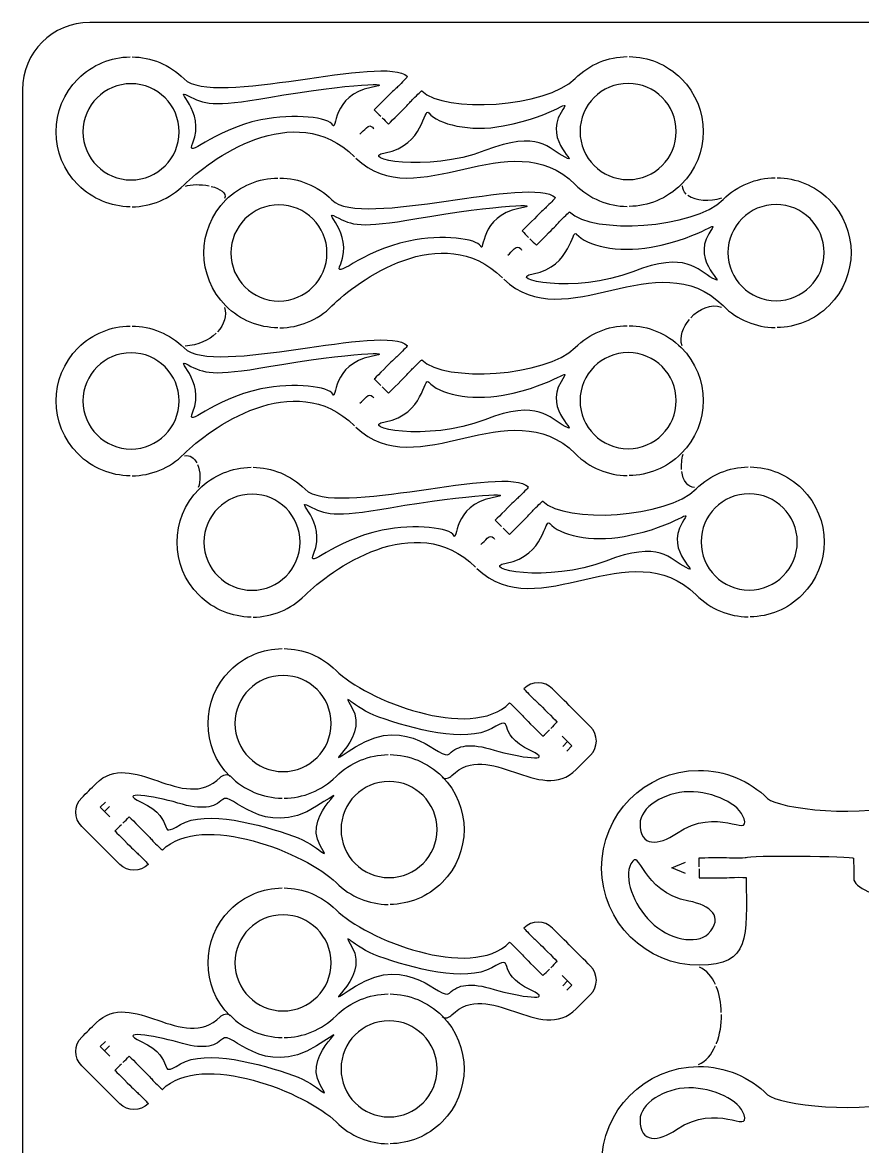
# Model space of a CAD drawing. Extents: x -1 to 250, y 0 to 300.
# Drawn here: x 0 to 125, y 132.8 to 300.1 of the extents above; entities that cross this region are included whole.
import ezdxf

# ---------------------------------------------------------------- set-up
doc = ezdxf.new("R2010")
doc.units = 0
doc.header["$MEASUREMENT"] = 0
doc.layers.add('DEFAULT', color=7, linetype='CONTINUOUS')

msp = doc.modelspace()

# ---------------------------------------------------------------- linework, layer by layer
at = {"layer": 'DEFAULT', "color": 250}
for points in [[(80.37, 193.83), (81.8, 192.4), (81.03, 191.63)], [(81.17, 193.03), (80.45, 192.31)], [(13.05, 181.83), (11.62, 183.26), (12.39, 184.03)], [(12.25, 182.63), (12.98, 183.35)], [(98.69, 173.41), (96.67, 174.24), (98.69, 175.1)], [(80.37, 158.22), (81.8, 156.79), (81.03, 156.02)], [(81.17, 157.42), (80.45, 156.69)], [(13.05, 146.21), (11.62, 147.64), (12.39, 148.41)], [(12.25, 147.01), (12.98, 147.74)]]:
    msp.add_lwpolyline(points, dxfattribs=at)
at = {"layer": 'DEFAULT', "color": 1}
for points, knots in [([(240.05, 0.05), (163.38, 0.05), (86.72, 0.05), (10.05, 0.05), (4.53, 0.05), (0.05, 4.53), (0.05, 10.05), (0.05, 103.38), (0.05, 196.72), (0.05, 290.05), (0.05, 295.57), (4.53, 300.05), (10.05, 300.05), (86.72, 300.05), (163.38, 300.05), (240.05, 300.05), (245.57, 300.05), (250.05, 295.57), (250.05, 290.05), (250.05, 196.72), (250.05, 103.38), (250.05, 10.05), (250.05, 4.53), (245.57, 0.05), (240.05, 0.05)], [0, 0, 0, 0, 651.968, 651.968, 651.968, 652.968, 652.968, 652.968, 1446.668, 1446.668, 1446.668, 1447.668, 1447.668, 1447.668, 2099.636, 2099.636, 2099.636, 2100.636, 2100.636, 2100.636, 2894.336, 2894.336, 2894.336, 2895.336, 2895.336, 2895.336, 2895.336]), ([(16.05, 272.62), (13.25, 272.66), (10.46, 273.75), (8.32, 275.89), (3.96, 280.24), (3.96, 287.31), (8.32, 291.66), (10.46, 293.81), (13.25, 294.89), (16.05, 294.93)], [0, 0, 0, 0, 1, 1, 1, 2, 2, 2, 3, 3, 3, 3]), ([(16.35, 294.93), (19.16, 294.89), (21.95, 293.81), (24.09, 291.66), (28.41, 287.35), (53.96, 295.38), (57.34, 292), (57.34, 291.94), (56.8, 291.4), (56.14, 290.73), (55.72, 290.31), (55.55, 290.21), (54.87, 289.53), (54.25, 288.91), (52.39, 287.05), (52.39, 287.05), (52.71, 286.73), (53.03, 286.41), (53.35, 286.09)], [0, 0, 0, 0, 1, 1, 1, 2, 2, 2, 3, 3, 3, 4, 4, 4, 5, 5, 5, 8.832519, 8.832519, 8.832519, 8.832519]), ([(53.56, 285.88), (53.88, 285.56), (54.2, 285.24), (54.51, 284.93), (54.51, 284.93), (56.37, 286.78), (56.99, 287.4), (57.68, 288.09), (57.77, 288.26), (58.19, 288.68), (58.87, 289.36), (59.43, 289.91), (59.46, 289.88), (62.85, 286.5), (77.97, 287.4), (82.29, 291.71), (84.43, 293.85), (87.22, 294.94), (90.03, 294.97)], [0, 0, 0, 0, 3.832519, 3.832519, 3.832519, 4.832519, 4.832519, 4.832519, 5.832519, 5.832519, 5.832519, 6.832519, 6.832519, 6.832519, 7.832519, 7.832519, 7.832519, 8.832519, 8.832519, 8.832519, 8.832519]), ([(90.33, 294.97), (93.13, 294.94), (95.93, 293.85), (98.07, 291.71), (102.43, 287.35), (102.43, 280.29), (98.07, 275.93), (95.93, 273.8), (93.13, 272.71), (90.33, 272.67)], [0, 0, 0, 0, 1, 1, 1, 2, 2, 2, 3, 3, 3, 3]), ([(16.21, 276.62), (12.25, 276.62), (9.05, 279.83), (9.05, 283.78), (9.05, 287.73), (12.25, 290.94), (16.21, 290.94), (20.16, 290.94), (23.36, 287.73), (23.36, 283.78), (23.36, 279.83), (20.16, 276.62), (16.21, 276.62)], [1, 1, 1, 1, 2, 2, 2, 3, 3, 3, 4, 4, 4, 5, 5, 5, 5]), ([(90.18, 276.67), (86.23, 276.67), (83.02, 279.87), (83.02, 283.82), (83.02, 287.77), (86.23, 290.98), (90.18, 290.98), (94.13, 290.98), (97.33, 287.77), (97.33, 283.82), (97.33, 279.87), (94.13, 276.67), (90.18, 276.67)], [1, 1, 1, 1, 2, 2, 2, 3, 3, 3, 4, 4, 4, 5, 5, 5, 5]), ([(16.35, 272.62), (19.16, 272.66), (21.95, 273.75), (24.09, 275.89), (27.75, 279.55), (40.46, 288.91), (49.46, 280.08)], [0, 0, 0, 0, 1, 1, 1, 2, 2, 2, 2]), ([(49.67, 279.87), (58.68, 271.08), (72.64, 285.59), (82.29, 275.93), (84.43, 273.8), (87.22, 272.71), (90.03, 272.67)], [0, 0, 0, 0, 1, 1, 1, 2, 2, 2, 2]), ([(38.06, 254.6), (35.26, 254.64), (32.46, 255.73), (30.32, 257.86), (25.96, 262.22), (25.96, 269.28), (30.32, 273.64), (32.46, 275.78), (35.26, 276.87), (38.06, 276.9)], [0, 0, 0, 0, 1, 1, 1, 2, 2, 2, 3, 3, 3, 3]), ([(38.36, 276.9), (41.17, 276.87), (43.96, 275.78), (46.1, 273.64), (50.42, 269.33), (75.96, 277.36), (79.34, 273.98), (79.34, 273.91), (78.81, 273.37), (78.14, 272.71), (77.73, 272.29), (77.55, 272.19), (76.87, 271.5), (76.25, 270.88), (74.39, 269.03), (74.39, 269.03), (74.71, 268.71), (75.03, 268.39), (75.35, 268.07)], [0, 0, 0, 0, 1, 1, 1, 2, 2, 2, 3, 3, 3, 4, 4, 4, 5, 5, 5, 8.832519, 8.832519, 8.832519, 8.832519]), ([(75.56, 267.86), (75.88, 267.54), (76.2, 267.22), (76.52, 266.9), (76.52, 266.9), (78.37, 268.76), (78.99, 269.38), (79.68, 270.06), (79.78, 270.24), (80.19, 270.66), (80.88, 271.34), (81.43, 271.89), (81.47, 271.86), (84.85, 268.47), (99.98, 269.37), (104.29, 273.69), (106.44, 275.83), (109.23, 276.91), (112.03, 276.95)], [0, 0, 0, 0, 3.832519, 3.832519, 3.832519, 4.832519, 4.832519, 4.832519, 5.832519, 5.832519, 5.832519, 6.832519, 6.832519, 6.832519, 7.832519, 7.832519, 7.832519, 8.832519, 8.832519, 8.832519, 8.832519]), ([(112.33, 276.95), (115.14, 276.91), (117.93, 275.83), (120.07, 273.69), (124.43, 269.33), (124.43, 262.27), (120.07, 257.91), (117.93, 255.77), (115.14, 254.68), (112.33, 254.65)], [0, 0, 0, 0, 1, 1, 1, 2, 2, 2, 3, 3, 3, 3]), ([(38.21, 258.6), (34.26, 258.6), (31.06, 261.8), (31.06, 265.75), (31.06, 269.7), (34.26, 272.91), (38.21, 272.91), (42.16, 272.91), (45.36, 269.7), (45.36, 265.75), (45.36, 261.8), (42.16, 258.6), (38.21, 258.6)], [1, 1, 1, 1, 2, 2, 2, 3, 3, 3, 4, 4, 4, 5, 5, 5, 5]), ([(112.18, 258.64), (108.23, 258.64), (105.03, 261.85), (105.03, 265.8), (105.03, 269.75), (108.23, 272.96), (112.18, 272.96), (116.14, 272.96), (119.34, 269.75), (119.34, 265.8), (119.34, 261.85), (116.14, 258.64), (112.18, 258.64)], [1, 1, 1, 1, 2, 2, 2, 3, 3, 3, 4, 4, 4, 5, 5, 5, 5]), ([(38.36, 254.6), (41.17, 254.64), (43.96, 255.73), (46.1, 257.86), (49.76, 261.52), (62.46, 270.89), (71.46, 262.06)], [0, 0, 0, 0, 1, 1, 1, 2, 2, 2, 2]), ([(71.68, 261.85), (80.69, 253.06), (94.64, 267.57), (104.29, 257.91), (106.44, 255.77), (109.23, 254.68), (112.03, 254.65)], [0, 0, 0, 0, 1, 1, 1, 2, 2, 2, 2]), ([(16.05, 232.58), (13.25, 232.61), (10.46, 233.7), (8.32, 235.84), (3.96, 240.2), (3.96, 247.26), (8.32, 251.62), (10.46, 253.76), (13.25, 254.84), (16.05, 254.88)], [0, 0, 0, 0, 1, 1, 1, 2, 2, 2, 3, 3, 3, 3]), ([(16.35, 254.88), (19.16, 254.84), (21.95, 253.76), (24.09, 251.62), (28.41, 247.3), (53.96, 255.34), (57.34, 251.95), (57.34, 251.89), (56.8, 251.35), (56.14, 250.68), (55.72, 250.27), (55.55, 250.16), (54.87, 249.48), (54.25, 248.86), (52.39, 247), (52.39, 247), (52.71, 246.68), (53.03, 246.37), (53.35, 246.05)], [0, 0, 0, 0, 1, 1, 1, 2, 2, 2, 3, 3, 3, 4, 4, 4, 5, 5, 5, 8.832519, 8.832519, 8.832519, 8.832519]), ([(53.56, 245.83), (53.88, 245.52), (54.2, 245.2), (54.51, 244.88), (54.51, 244.88), (56.37, 246.73), (56.99, 247.36), (57.68, 248.04), (57.77, 248.22), (58.19, 248.63), (58.87, 249.31), (59.43, 249.87), (59.46, 249.83), (62.85, 246.45), (77.97, 247.35), (82.29, 251.66), (84.43, 253.8), (87.22, 254.89), (90.03, 254.93)], [0, 0, 0, 0, 3.832519, 3.832519, 3.832519, 4.832519, 4.832519, 4.832519, 5.832519, 5.832519, 5.832519, 6.832519, 6.832519, 6.832519, 7.832519, 7.832519, 7.832519, 8.832519, 8.832519, 8.832519, 8.832519]), ([(90.33, 254.93), (93.13, 254.89), (95.93, 253.8), (98.07, 251.66), (102.43, 247.31), (102.43, 240.24), (98.07, 235.89), (95.93, 233.75), (93.13, 232.66), (90.33, 232.62)], [0, 0, 0, 0, 1, 1, 1, 2, 2, 2, 3, 3, 3, 3]), ([(90.18, 236.62), (86.23, 236.62), (83.02, 239.82), (83.02, 243.77), (83.02, 247.72), (86.23, 250.93), (90.18, 250.93), (94.13, 250.93), (97.33, 247.72), (97.33, 243.77), (97.33, 239.82), (94.13, 236.62), (90.18, 236.62)], [1, 1, 1, 1, 2, 2, 2, 3, 3, 3, 4, 4, 4, 5, 5, 5, 5]), ([(16.21, 236.57), (12.25, 236.57), (9.05, 239.78), (9.05, 243.73), (9.05, 247.68), (12.25, 250.89), (16.21, 250.89), (20.16, 250.89), (23.36, 247.68), (23.36, 243.73), (23.36, 239.78), (20.16, 236.57), (16.21, 236.57)], [1, 1, 1, 1, 2, 2, 2, 3, 3, 3, 4, 4, 4, 5, 5, 5, 5]), ([(16.35, 232.58), (19.16, 232.61), (21.95, 233.7), (24.09, 235.84), (27.75, 239.5), (40.46, 248.86), (49.46, 240.04)], [0, 0, 0, 0, 1, 1, 1, 2, 2, 2, 2]), ([(49.67, 239.82), (58.68, 231.04), (72.64, 245.54), (82.29, 235.89), (84.43, 233.75), (87.22, 232.66), (90.03, 232.62)], [0, 0, 0, 0, 1, 1, 1, 2, 2, 2, 2]), ([(34.36, 233.85), (37.16, 233.82), (39.96, 232.73), (42.1, 230.59), (46.42, 226.28), (71.96, 234.31), (75.34, 230.93), (75.34, 230.86), (74.81, 230.32), (74.14, 229.66), (73.73, 229.24), (73.55, 229.14), (72.87, 228.45), (72.25, 227.83), (70.39, 225.98), (70.39, 225.98), (70.71, 225.66), (71.03, 225.34), (71.35, 225.02)], [0, 0, 0, 0, 1, 1, 1, 2, 2, 2, 3, 3, 3, 4, 4, 4, 5, 5, 5, 8.832519, 8.832519, 8.832519, 8.832519]), ([(34.06, 211.55), (31.26, 211.59), (28.47, 212.67), (26.32, 214.82), (21.97, 219.17), (21.97, 226.23), (26.32, 230.59), (28.47, 232.73), (31.26, 233.82), (34.06, 233.85)], [0, 0, 0, 0, 1, 1, 1, 2, 2, 2, 3, 3, 3, 3]), ([(71.56, 224.81), (71.88, 224.49), (72.2, 224.17), (72.52, 223.85), (72.52, 223.85), (74.37, 225.71), (74.99, 226.33), (75.68, 227.01), (75.78, 227.19), (76.19, 227.61), (76.88, 228.29), (77.43, 228.84), (77.47, 228.81), (80.85, 225.42), (95.98, 226.32), (100.29, 230.64), (102.44, 232.78), (105.23, 233.87), (108.03, 233.9)], [0, 0, 0, 0, 3.832519, 3.832519, 3.832519, 4.832519, 4.832519, 4.832519, 5.832519, 5.832519, 5.832519, 6.832519, 6.832519, 6.832519, 7.832519, 7.832519, 7.832519, 8.832519, 8.832519, 8.832519, 8.832519]), ([(108.33, 233.9), (111.14, 233.87), (113.93, 232.78), (116.07, 230.64), (120.43, 226.28), (120.43, 219.22), (116.07, 214.86), (113.93, 212.72), (111.14, 211.63), (108.33, 211.6)], [0, 0, 0, 0, 1, 1, 1, 2, 2, 2, 3, 3, 3, 3]), ([(34.21, 215.55), (30.26, 215.55), (27.06, 218.75), (27.06, 222.7), (27.06, 226.65), (30.26, 229.86), (34.21, 229.86), (38.16, 229.86), (41.36, 226.65), (41.36, 222.7), (41.36, 218.75), (38.16, 215.55), (34.21, 215.55)], [1, 1, 1, 1, 2, 2, 2, 3, 3, 3, 4, 4, 4, 5, 5, 5, 5]), ([(108.18, 215.59), (104.23, 215.59), (101.03, 218.8), (101.03, 222.75), (101.03, 226.7), (104.23, 229.91), (108.18, 229.91), (112.14, 229.91), (115.34, 226.7), (115.34, 222.75), (115.34, 218.8), (112.14, 215.59), (108.18, 215.59)], [1, 1, 1, 1, 2, 2, 2, 3, 3, 3, 4, 4, 4, 5, 5, 5, 5]), ([(34.36, 211.55), (37.16, 211.59), (39.96, 212.67), (42.1, 214.82), (45.76, 218.47), (58.46, 227.84), (67.46, 219.01)], [0, 0, 0, 0, 1, 1, 1, 2, 2, 2, 2]), ([(67.68, 218.8), (76.69, 210.01), (90.64, 224.52), (100.29, 214.86), (102.44, 212.72), (105.23, 211.63), (108.03, 211.6)], [0, 0, 0, 0, 1, 1, 1, 2, 2, 2, 2]), ([(30.93, 187.83), (26.58, 192.19), (26.58, 199.25), (30.93, 203.61), (33.07, 205.75), (35.87, 206.84), (38.67, 206.87)], [0, 0, 0, 0, 1, 1, 1, 2, 2, 2, 2]), ([(38.97, 206.87), (41.78, 206.84), (44.57, 205.75), (46.71, 203.61), (51.03, 199.29), (66.73, 192.97), (72.54, 198.78), (72.58, 198.81), (73.13, 198.26), (73.81, 197.58), (74.23, 197.16), (74.33, 196.99), (75.01, 196.3), (75.64, 195.68), (77.49, 193.82), (77.49, 193.82), (77.81, 194.14), (78.13, 194.46), (78.45, 194.78)], [0, 0, 0, 0, 1, 1, 1, 2, 2, 2, 3, 3, 3, 4, 4, 4, 5, 5, 5, 8.825454, 8.825454, 8.825454, 8.825454]), ([(31.67, 195.72), (31.67, 199.67), (34.87, 202.88), (38.82, 202.88), (42.78, 202.88), (45.98, 199.67), (45.98, 195.72), (45.98, 191.77), (42.78, 188.57), (38.82, 188.57), (34.87, 188.57), (31.67, 191.77), (31.67, 195.72)], [1, 1, 1, 1, 2, 2, 2, 3, 3, 3, 4, 4, 4, 5, 5, 5, 5]), ([(62.49, 187.74), (62.9, 187.33), (63.58, 187.61), (63.94, 187.97), (69.42, 193.45), (77.12, 183.56), (82.44, 188.88), (83.15, 189.58), (83.86, 190.29), (84.56, 191), (85.74, 192.17), (85.74, 194.07), (84.56, 195.24), (82.68, 197.13), (80.79, 199.02), (78.91, 200.9), (77.73, 202.07), (75.84, 202.07), (74.66, 200.9), (74.63, 200.87), (75.18, 200.31), (75.86, 199.63), (76.28, 199.21), (76.45, 199.11), (77.14, 198.43), (77.76, 197.8), (79.61, 195.95), (79.61, 195.95), (79.3, 195.63), (78.98, 195.31), (78.66, 194.99)], [0, 0, 0, 0, 1, 1, 1, 2, 2, 2, 10.513566, 10.513566, 10.513566, 11.513566, 11.513566, 11.513566, 34.197551, 34.197551, 34.197551, 35.197551, 35.197551, 35.197551, 36.197551, 36.197551, 36.197551, 37.197551, 37.197551, 37.197551, 38.197551, 38.197551, 38.197551, 42.03007, 42.03007, 42.03007, 42.03007]), ([(14.77, 180.67), (14.45, 180.35), (14.13, 180.04), (13.81, 179.72), (13.81, 179.72), (15.67, 177.86), (16.29, 177.24), (16.97, 176.56), (17.14, 176.45), (17.56, 176.04), (18.24, 175.35), (18.8, 174.8), (18.76, 174.76), (17.59, 173.59), (15.69, 173.59), (14.52, 174.76), (12.63, 176.65), (10.75, 178.54), (8.86, 180.42), (7.69, 181.59), (7.69, 183.49), (8.86, 184.67), (9.57, 185.37), (10.28, 186.08), (10.99, 186.79), (16.31, 192.11), (24, 182.21), (29.48, 187.69), (29.84, 188.05), (30.53, 188.33), (30.93, 187.92), (33.07, 185.76), (35.86, 184.66), (38.67, 184.61)], [0, 0, 0, 0, 3.832519, 3.832519, 3.832519, 4.832519, 4.832519, 4.832519, 5.832519, 5.832519, 5.832519, 6.832519, 6.832519, 6.832519, 7.832519, 7.832519, 7.832519, 30.516504, 30.516504, 30.516504, 31.516504, 31.516504, 31.516504, 40.03007, 40.03007, 40.03007, 41.03007, 41.03007, 41.03007, 42.03007, 42.03007, 42.03007, 43.03007, 43.03007, 43.03007, 43.03007]), ([(38.97, 184.61), (41.78, 184.64), (44.57, 185.71), (46.71, 187.83), (48.85, 189.97), (51.65, 191.06), (54.45, 191.09)], [0, 0, 0, 0, 1, 1, 1, 2, 2, 2, 2]), ([(54.75, 191.09), (57.56, 191.06), (60.35, 189.97), (62.49, 187.83), (66.84, 183.47), (66.84, 176.41), (62.49, 172.05), (60.35, 169.92), (57.56, 168.83), (54.75, 168.79)], [0, 0, 0, 0, 1, 1, 1, 2, 2, 2, 3, 3, 3, 3]), ([(100.73, 174.1), (100.73, 173.65), (100.74, 173.2), (100.74, 172.75), (100.74, 172.75), (103.37, 172.76), (104.24, 172.77), (105.21, 172.77), (105.4, 172.83), (105.99, 172.83), (106.95, 172.84), (107.74, 172.84), (107.74, 172.79), (107.79, 163.86), (108.4, 159.8), (100.81, 159.75), (92.81, 159.71), (86.28, 166.16), (86.23, 174.17), (86.19, 182.18), (92.64, 188.71), (100.65, 188.75), (104.65, 188.77), (108.3, 187.18), (110.93, 184.56), (112.39, 183.11), (125.35, 181.39), (132.23, 184.12), (135.28, 185.32), (135.79, 184.83), (137.29, 184.14), (137.33, 184.12), (137.01, 183.41), (136.6, 182.53), (136.36, 182), (136.23, 181.84), (135.82, 180.96), (135.46, 180.17), (134.36, 177.78), (134.36, 177.78), (134.77, 177.59), (135.18, 177.4), (135.59, 177.22)], [0, 0, 0, 0, 3.830052, 3.830052, 3.830052, 4.830052, 4.830052, 4.830052, 5.830052, 5.830052, 5.830052, 6.830052, 6.830052, 6.830052, 7.830052, 7.830052, 7.830052, 8.830052, 8.830052, 8.830052, 9.830052, 9.830052, 9.830052, 10.830052, 10.830052, 10.830052, 11.830052, 11.830052, 11.830052, 12.830052, 12.830052, 12.830052, 13.830052, 13.830052, 13.830052, 14.830052, 14.830052, 14.830052, 15.830052, 15.830052, 15.830052, 19.660248, 19.660248, 19.660248, 19.660248]), ([(61.75, 179.94), (61.75, 175.99), (58.55, 172.79), (54.6, 172.79), (50.65, 172.79), (47.45, 175.99), (47.45, 179.94), (47.45, 183.89), (50.65, 187.1), (54.6, 187.1), (58.55, 187.1), (61.75, 183.89), (61.75, 179.94)], [1, 1, 1, 1, 2, 2, 2, 3, 3, 3, 4, 4, 4, 5, 5, 5, 5]), ([(99.21, 185.57), (102.89, 185.59), (106.79, 183.74), (107.42, 181.55), (108.27, 178.62), (103.47, 183.54), (97.39, 179.38), (94.7, 177.54), (91.96, 177.31), (91.94, 180.8), (91.93, 183.19), (95.52, 185.55), (99.21, 185.57)], [1, 1, 1, 1, 2, 2, 2, 3, 3, 3, 4, 4, 4, 5, 5, 5, 5]), ([(14.98, 180.89), (15.3, 181.2), (15.62, 181.52), (15.93, 181.84), (15.93, 181.84), (17.79, 179.99), (18.41, 179.36), (19.1, 178.68), (19.19, 178.5), (19.61, 178.09), (20.3, 177.41), (20.85, 176.85), (20.88, 176.89), (26.69, 182.69), (42.39, 176.37), (46.71, 172.05), (48.85, 169.92), (51.65, 168.83), (54.45, 168.79)], [0, 0, 0, 0, 3.832519, 3.832519, 3.832519, 4.832519, 4.832519, 4.832519, 5.832519, 5.832519, 5.832519, 6.832519, 6.832519, 6.832519, 7.832519, 7.832519, 7.832519, 8.832519, 8.832519, 8.832519, 8.832519]), ([(90.59, 174.85), (92.06, 177.51), (91.98, 170.64), (99.22, 169.29), (102.42, 168.69), (104.51, 166.91), (102.07, 164.43), (100.38, 162.73), (96.17, 163.6), (93.55, 166.2), (90.93, 168.79), (89.48, 172.84), (90.59, 174.85)], [1, 1, 1, 1, 2, 2, 2, 3, 3, 3, 4, 4, 4, 5, 5, 5, 5]), ([(100.73, 174.4), (100.73, 174.85), (100.72, 175.3), (100.72, 175.75), (100.72, 175.75), (103.35, 175.77), (104.22, 175.77), (105.19, 175.78), (105.39, 175.73), (105.97, 175.73), (106.94, 175.74), (107.72, 175.74), (107.72, 175.79), (107.84, 176.12), (123.72, 176.01), (123.73, 175.68), (123.73, 174.68), (123.74, 173.68), (123.74, 172.68), (123.75, 171.29), (127.13, 169.98), (130.38, 169.48)], [0, 0, 0, 0, 3.830052, 3.830052, 3.830052, 4.830052, 4.830052, 4.830052, 5.830052, 5.830052, 5.830052, 6.830052, 6.830052, 6.830052, 7.830052, 7.830052, 7.830052, 16.330146, 16.330146, 16.330146, 17.330146, 17.330146, 17.330146, 17.330146]), ([(30.93, 152.21), (26.58, 156.57), (26.58, 163.63), (30.93, 167.99), (33.07, 170.13), (35.87, 171.22), (38.67, 171.25)], [0, 0, 0, 0, 1, 1, 1, 2, 2, 2, 2]), ([(38.97, 171.25), (41.78, 171.22), (44.57, 170.13), (46.71, 167.99), (51.03, 163.68), (66.73, 157.35), (72.54, 163.16), (72.58, 163.2), (73.13, 162.64), (73.81, 161.96), (74.23, 161.55), (74.33, 161.37), (75.01, 160.68), (75.64, 160.06), (77.49, 158.21), (77.49, 158.21), (77.81, 158.53), (78.13, 158.84), (78.45, 159.16)], [0, 0, 0, 0, 1, 1, 1, 2, 2, 2, 3, 3, 3, 4, 4, 4, 5, 5, 5, 8.825454, 8.825454, 8.825454, 8.825454]), ([(31.67, 160.1), (31.67, 164.05), (34.87, 167.26), (38.82, 167.26), (42.78, 167.26), (45.98, 164.05), (45.98, 160.1), (45.98, 156.15), (42.78, 152.95), (38.82, 152.95), (34.87, 152.95), (31.67, 156.15), (31.67, 160.1)], [1, 1, 1, 1, 2, 2, 2, 3, 3, 3, 4, 4, 4, 5, 5, 5, 5]), ([(62.49, 152.13), (62.9, 151.71), (63.58, 151.99), (63.94, 152.35), (69.42, 157.83), (77.12, 147.94), (82.44, 153.26), (83.15, 153.97), (83.86, 154.67), (84.56, 155.38), (85.74, 156.56), (85.74, 158.46), (84.56, 159.63), (82.68, 161.51), (80.79, 163.4), (78.91, 165.29), (77.73, 166.46), (75.84, 166.46), (74.66, 165.29), (74.63, 165.25), (75.18, 164.7), (75.86, 164.01), (76.28, 163.6), (76.45, 163.49), (77.14, 162.81), (77.76, 162.19), (79.61, 160.33), (79.61, 160.33), (79.3, 160.01), (78.98, 159.69), (78.66, 159.38)], [0, 0, 0, 0, 1, 1, 1, 2, 2, 2, 10.513566, 10.513566, 10.513566, 11.513566, 11.513566, 11.513566, 34.197551, 34.197551, 34.197551, 35.197551, 35.197551, 35.197551, 36.197551, 36.197551, 36.197551, 37.197551, 37.197551, 37.197551, 38.197551, 38.197551, 38.197551, 42.03007, 42.03007, 42.03007, 42.03007]), ([(14.77, 145.05), (14.45, 144.73), (14.13, 144.42), (13.81, 144.1), (13.81, 144.1), (15.67, 142.24), (16.29, 141.62), (16.97, 140.94), (17.14, 140.83), (17.56, 140.42), (18.24, 139.73), (18.8, 139.18), (18.76, 139.14), (17.59, 137.97), (15.69, 137.97), (14.52, 139.14), (12.63, 141.03), (10.75, 142.92), (8.86, 144.8), (7.69, 145.97), (7.69, 147.87), (8.86, 149.05), (9.57, 149.75), (10.28, 150.46), (10.99, 151.17), (16.31, 156.49), (24, 146.6), (29.48, 152.08), (29.84, 152.44), (30.53, 152.72), (30.93, 152.3), (33.07, 150.14), (35.86, 149.04), (38.67, 148.99)], [0, 0, 0, 0, 3.832519, 3.832519, 3.832519, 4.832519, 4.832519, 4.832519, 5.832519, 5.832519, 5.832519, 6.832519, 6.832519, 6.832519, 7.832519, 7.832519, 7.832519, 30.516504, 30.516504, 30.516504, 31.516504, 31.516504, 31.516504, 40.03007, 40.03007, 40.03007, 41.03007, 41.03007, 41.03007, 42.03007, 42.03007, 42.03007, 43.03007, 43.03007, 43.03007, 43.03007]), ([(38.97, 148.99), (41.78, 149.02), (44.57, 150.09), (46.71, 152.21), (48.85, 154.35), (51.65, 155.44), (54.45, 155.48)], [0, 0, 0, 0, 1, 1, 1, 2, 2, 2, 2]), ([(54.75, 155.48), (57.56, 155.44), (60.35, 154.35), (62.49, 152.21), (66.84, 147.86), (66.84, 140.8), (62.49, 136.44), (60.35, 134.3), (57.56, 133.21), (54.75, 133.18)], [0, 0, 0, 0, 1, 1, 1, 2, 2, 2, 3, 3, 3, 3]), ([(61.75, 144.33), (61.75, 140.38), (58.55, 137.17), (54.6, 137.17), (50.65, 137.17), (47.45, 140.38), (47.45, 144.33), (47.45, 148.28), (50.65, 151.48), (54.6, 151.48), (58.55, 151.48), (61.75, 148.28), (61.75, 144.33)], [1, 1, 1, 1, 2, 2, 2, 3, 3, 3, 4, 4, 4, 5, 5, 5, 5]), ([(14.98, 145.27), (15.3, 145.58), (15.62, 145.9), (15.93, 146.22), (15.93, 146.22), (17.79, 144.37), (18.41, 143.74), (19.1, 143.06), (19.19, 142.88), (19.61, 142.47), (20.3, 141.79), (20.85, 141.23), (20.88, 141.27), (26.69, 147.08), (42.39, 140.75), (46.71, 136.44), (48.85, 134.3), (51.65, 133.21), (54.45, 133.18)], [0, 0, 0, 0, 3.832519, 3.832519, 3.832519, 4.832519, 4.832519, 4.832519, 5.832519, 5.832519, 5.832519, 6.832519, 6.832519, 6.832519, 7.832519, 7.832519, 7.832519, 8.832519, 8.832519, 8.832519, 8.832519]), ([(100.73, 130.03), (100.73, 129.58), (100.74, 129.13), (100.74, 128.67), (100.74, 128.67), (103.37, 128.69), (104.24, 128.7), (105.21, 128.7), (105.4, 128.75), (105.99, 128.76), (106.95, 128.76), (107.74, 128.77), (107.74, 128.71), (107.79, 119.78), (108.4, 115.72), (100.81, 115.68), (92.81, 115.63), (86.28, 122.09), (86.23, 130.1), (86.19, 138.1), (92.64, 144.63), (100.65, 144.68), (104.65, 144.7), (108.3, 143.1), (110.93, 140.48), (112.39, 139.03), (125.35, 137.31), (132.23, 140.04), (135.28, 141.24), (135.79, 140.75), (137.29, 140.07), (137.33, 140.05), (137.01, 139.33), (136.6, 138.45), (136.36, 137.92), (136.23, 137.76), (135.82, 136.89), (135.46, 136.09), (134.36, 133.7), (134.36, 133.7), (134.77, 133.52), (135.18, 133.33), (135.59, 133.14)], [0, 0, 0, 0, 3.840052, 3.840052, 3.840052, 4.840052, 4.840052, 4.840052, 5.840052, 5.840052, 5.840052, 6.840052, 6.840052, 6.840052, 7.840052, 7.840052, 7.840052, 8.840052, 8.840052, 8.840052, 9.840052, 9.840052, 9.840052, 10.840052, 10.840052, 10.840052, 11.840052, 11.840052, 11.840052, 12.840052, 12.840052, 12.840052, 13.840052, 13.840052, 13.840052, 14.840052, 14.840052, 14.840052, 15.840052, 15.840052, 15.840052, 19.670248, 19.670248, 19.670248, 19.670248]), ([(99.21, 141.5), (102.89, 141.52), (106.79, 139.67), (107.42, 137.48), (108.27, 134.55), (103.47, 139.46), (97.39, 135.3), (94.7, 133.46), (91.96, 133.24), (91.94, 136.72), (91.93, 139.12), (95.52, 141.48), (99.21, 141.5)], [1, 1, 1, 1, 2, 2, 2, 3, 3, 3, 4, 4, 4, 5, 5, 5, 5]), ([(90.59, 130.77), (92.06, 133.44), (91.98, 126.57), (99.22, 125.22), (102.42, 124.62), (104.51, 122.84), (102.07, 120.36), (100.38, 118.66), (96.17, 119.53), (93.55, 122.12), (90.93, 124.72), (89.48, 128.77), (90.59, 130.77)], [1, 1, 1, 1, 2, 2, 2, 3, 3, 3, 4, 4, 4, 5, 5, 5, 5])]:
    msp.add_open_spline(points, degree=3, knots=knots, dxfattribs=at)
at = {"layer": 'DEFAULT', "color": 5}
for points, knots in [([(25.4, 282.16), (24.19, 279.35), (28.14, 284.04), (35.54, 285.56), (40.56, 286.59), (45.7, 285.89), (46.22, 284.78), (46.75, 283.67), (46.12, 289.31), (51.92, 290.38), (56.23, 291.18), (48.87, 291.01), (36.73, 288.9), (28.21, 287.41), (27.11, 287.91), (24.68, 289.15), (22.26, 290.4), (27.39, 286.81), (25.4, 282.16)], [0, 0, 0, 0, 1, 1, 1, 2, 2, 2, 3, 3, 3, 4, 4, 4, 5, 5, 5, 6, 6, 6, 6]), ([(80.19, 286.64), (81.92, 289.41), (79.93, 286.2), (71.59, 284.65), (66.55, 283.71), (61.94, 284.9), (60.51, 286.58), (59.71, 287.51), (59.83, 281.74), (54.03, 280.67), (49.72, 279.87), (60.2, 277.62), (68.85, 280.98), (76.92, 284.11), (78.37, 281.24), (80.79, 280), (83.21, 278.75), (77.52, 282.35), (80.19, 286.64)], [0, 0, 0, 0, 1, 1, 1, 2, 2, 2, 3, 3, 3, 4, 4, 4, 5, 5, 5, 6, 6, 6, 6]), ([(47.4, 264.13), (46.2, 261.33), (50.14, 266.01), (57.55, 267.53), (62.57, 268.57), (67.7, 267.86), (68.23, 266.76), (68.75, 265.65), (68.13, 271.28), (73.92, 272.36), (78.23, 273.16), (70.88, 272.98), (58.74, 270.87), (50.21, 269.39), (49.11, 269.88), (46.69, 271.13), (44.27, 272.37), (49.39, 268.78), (47.4, 264.13)], [0, 0, 0, 0, 1, 1, 1, 2, 2, 2, 3, 3, 3, 4, 4, 4, 5, 5, 5, 6, 6, 6, 6]), ([(102.2, 268.62), (103.92, 271.38), (101.94, 268.17), (93.59, 266.62), (88.56, 265.69), (83.94, 266.87), (82.51, 268.55), (81.72, 269.49), (81.83, 263.72), (76.04, 262.64), (71.73, 261.84), (82.2, 259.59), (90.86, 262.95), (98.92, 266.09), (100.37, 263.22), (102.79, 261.97), (105.21, 260.73), (99.52, 264.33), (102.2, 268.62)], [0, 0, 0, 0, 1, 1, 1, 2, 2, 2, 3, 3, 3, 4, 4, 4, 5, 5, 5, 6, 6, 6, 6]), ([(25.4, 242.11), (24.19, 239.3), (28.14, 243.99), (35.54, 245.51), (40.56, 246.54), (45.7, 245.84), (46.22, 244.73), (46.75, 243.62), (46.12, 249.26), (51.92, 250.33), (56.23, 251.13), (48.87, 250.96), (36.73, 248.85), (28.21, 247.36), (27.11, 247.86), (24.68, 249.1), (22.26, 250.35), (27.39, 246.76), (25.4, 242.11)], [0, 0, 0, 0, 1, 1, 1, 2, 2, 2, 3, 3, 3, 4, 4, 4, 5, 5, 5, 6, 6, 6, 6]), ([(80.19, 246.59), (81.92, 249.36), (79.93, 246.15), (71.59, 244.6), (66.55, 243.66), (61.94, 244.85), (60.51, 246.53), (59.71, 247.46), (59.83, 241.69), (54.03, 240.62), (49.72, 239.82), (60.2, 237.57), (68.85, 240.93), (76.92, 244.06), (78.37, 241.19), (80.79, 239.94), (83.21, 238.7), (77.52, 242.3), (80.19, 246.59)], [0, 0, 0, 0, 1, 1, 1, 2, 2, 2, 3, 3, 3, 4, 4, 4, 5, 5, 5, 6, 6, 6, 6]), ([(43.4, 221.08), (42.2, 218.28), (46.14, 222.96), (53.55, 224.48), (58.57, 225.52), (63.7, 224.81), (64.23, 223.71), (64.75, 222.6), (64.13, 228.23), (69.92, 229.31), (74.23, 230.11), (66.88, 229.93), (54.74, 227.82), (46.21, 226.34), (45.11, 226.83), (42.69, 228.08), (40.27, 229.32), (45.39, 225.73), (43.4, 221.08)], [0, 0, 0, 0, 1, 1, 1, 2, 2, 2, 3, 3, 3, 4, 4, 4, 5, 5, 5, 6, 6, 6, 6]), ([(98.2, 225.57), (99.92, 228.33), (97.94, 225.12), (89.59, 223.57), (84.56, 222.64), (79.94, 223.82), (78.51, 225.5), (77.72, 226.44), (77.84, 220.67), (72.04, 219.59), (67.73, 218.79), (78.2, 216.54), (86.86, 219.9), (94.92, 223.04), (96.37, 220.17), (98.79, 218.92), (101.21, 217.68), (95.52, 221.28), (98.2, 225.57)], [0, 0, 0, 0, 1, 1, 1, 2, 2, 2, 3, 3, 3, 4, 4, 4, 5, 5, 5, 6, 6, 6, 6]), ([(49.08, 198.1), (47.45, 200.88), (49.08, 198.1), (53.06, 196.69), (57.96, 194.95), (66.06, 192.75), (69.87, 194.99), (73.69, 197.22), (70.04, 194.32), (75.73, 191.65), (79.44, 189.91), (73.9, 190.67), (70.25, 191.77), (66.59, 192.87), (64.89, 192.48), (63.58, 191.22), (62.28, 189.97), (57.62, 197.28), (49.62, 192.27), (42.77, 187.97), (52.03, 193.11), (49.08, 198.1)], [0, 0, 0, 0, 1, 1, 1, 2, 2, 2, 3, 3, 3, 4, 4, 4, 5, 5, 5, 6, 6, 6, 7, 7, 7, 7]), ([(44.34, 177.56), (45.98, 174.78), (44.34, 177.56), (40.36, 178.97), (35.46, 180.72), (27.37, 182.91), (23.55, 180.68), (19.73, 178.44), (23.38, 181.34), (17.7, 184.01), (13.98, 185.75), (19.53, 185), (23.18, 183.89), (26.83, 182.79), (28.53, 183.19), (29.84, 184.44), (31.15, 185.7), (35.81, 178.38), (43.8, 183.4), (50.65, 187.69), (41.4, 182.55), (44.34, 177.56)], [0, 0, 0, 0, 1, 1, 1, 2, 2, 2, 3, 3, 3, 4, 4, 4, 5, 5, 5, 6, 6, 6, 7, 7, 7, 7]), ([(49.08, 162.49), (47.45, 165.26), (49.08, 162.49), (53.06, 161.07), (57.96, 159.33), (66.06, 157.14), (69.87, 159.37), (73.69, 161.6), (70.04, 158.71), (75.73, 156.04), (79.44, 154.29), (73.9, 155.05), (70.25, 156.15), (66.59, 157.25), (64.89, 156.86), (63.58, 155.6), (62.28, 154.35), (57.62, 161.66), (49.62, 156.65), (42.77, 152.36), (52.03, 157.5), (49.08, 162.49)], [0, 0, 0, 0, 1, 1, 1, 2, 2, 2, 3, 3, 3, 4, 4, 4, 5, 5, 5, 6, 6, 6, 7, 7, 7, 7]), ([(44.34, 141.94), (45.98, 139.17), (44.34, 141.94), (40.36, 143.36), (35.46, 145.1), (27.37, 147.29), (23.55, 145.06), (19.73, 142.82), (23.38, 145.72), (17.7, 148.39), (13.98, 150.14), (19.53, 149.38), (23.18, 148.28), (26.83, 147.18), (28.53, 147.57), (29.84, 148.82), (31.15, 150.08), (35.81, 142.77), (43.8, 147.78), (50.65, 152.07), (41.4, 146.93), (44.34, 141.94)], [0, 0, 0, 0, 1, 1, 1, 2, 2, 2, 3, 3, 3, 4, 4, 4, 5, 5, 5, 6, 6, 6, 7, 7, 7, 7])]:
    msp.add_open_spline(points, degree=3, knots=knots, dxfattribs=at)
at = {"layer": 'DEFAULT', "color": 250}
for points in [[(50.26, 283.43), (50.58, 283.75), (50.9, 284.06), (51.22, 284.38), (51.6, 284.76), (51.9, 284.69), (52.15, 284.45), (52.21, 284.38), (52.28, 284.28), (52.31, 284.22)], [(72.27, 265.4), (72.58, 265.72), (72.9, 266.04), (73.22, 266.36), (73.6, 266.74), (73.9, 266.67), (74.15, 266.42), (74.22, 266.35), (74.29, 266.26), (74.31, 266.19)], [(50.26, 243.38), (50.58, 243.69), (50.9, 244.01), (51.22, 244.33), (51.6, 244.71), (51.9, 244.64), (52.15, 244.4), (52.21, 244.33), (52.28, 244.23), (52.31, 244.17)], [(68.27, 222.35), (68.58, 222.67), (68.9, 222.99), (69.22, 223.31), (69.6, 223.69), (69.9, 223.62), (70.15, 223.37), (70.22, 223.3), (70.29, 223.21), (70.31, 223.14)]]:
    msp.add_open_spline(points, degree=3, knots=[0, 0, 0, 0, 3.832519, 3.832519, 3.832519, 4.832519, 4.832519, 4.832519, 5.832519, 5.832519, 5.832519, 5.832519], dxfattribs=at)
at = {"layer": 'DEFAULT', "color": 6}
for points in [[(24.3, 275.67), (25.1, 276), (26.55, 275.99), (27.81, 275.73)], [(28.11, 275.66), (29.46, 275.33), (30.5, 274.69), (30.13, 273.87)], [(98.82, 274.52), (98.44, 274.85), (98.23, 275.26), (98.28, 275.72)], [(99.06, 274.34), (100.19, 273.57), (102.33, 273.33), (104.12, 273.93)], [(30.11, 257.65), (30.47, 256.45), (30.07, 255.1), (29.06, 254.01)], [(99.48, 256.1), (100.71, 257.42), (102.52, 258.23), (104.08, 257.7)], [(98.2, 251.93), (97.78, 253.23), (98.3, 254.72), (99.28, 255.87)], [(28.85, 253.79), (27.81, 252.77), (26.22, 252.02), (24.24, 251.88)], [(24.17, 235.55), (24.98, 235.72), (25.59, 235.26), (25.97, 234.54)], [(26.09, 234.27), (26.55, 233.21), (26.59, 231.75), (26.19, 230.86)], [(98.12, 233.55), (98.08, 234.22), (98.15, 234.98), (98.35, 235.79)], [(100.07, 230.84), (99.04, 230.89), (98.32, 231.83), (98.15, 233.25)], [(103.17, 156.87), (102.64, 158.06), (101.85, 159), (100.81, 159.45)], [(104.03, 152.72), (103.99, 154.1), (103.75, 155.45), (103.29, 156.6)], [(100.65, 144.98), (101.76, 145.42), (102.61, 146.46), (103.17, 147.8)]]:
    msp.add_open_spline(points, degree=3, dxfattribs=at)
msp.add_open_spline([(104.03, 152.42), (104.03, 150.9), (103.78, 149.37), (103.28, 148.08), (103.28, 148.08), (103.28, 148.07), (103.28, 148.07)], degree=3, knots=[0, 0, 0, 0, 1, 1, 1, 1.01, 1.01, 1.01, 1.01], dxfattribs=at)

doc.saveas('drawing.dxf')
